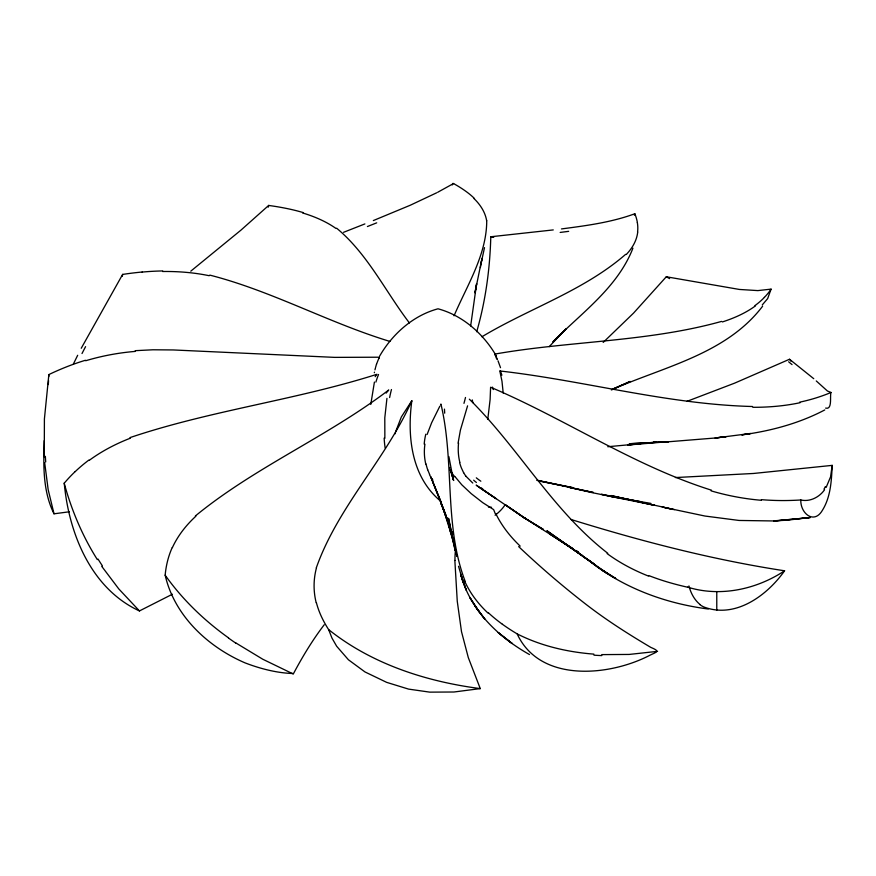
<?xml version="1.0" encoding="UTF-8"?>
<svg xmlns="http://www.w3.org/2000/svg" width="876" height="876" viewBox="0 0 876 876"><rect width="100%" height="100%" fill="white"/><g stroke="black" fill="none" stroke-linecap="round" stroke-linejoin="round"><path stroke-width="1.31" d="M454.852 560.465L457.261 601.275L461.499 631.651L468.31 657.624L480.267 688.602L453.943 692.007L429.766 692.139L408.555 689.105L386.623 682.349L364.974 671.936L348.407 659.759L336.658 646.236L331.993 638.122L328.62 629.581A183.785 126.21 2.4 0 1 321.525 616.824A157.384 108.153 2.2 0 1 316.4 602.721M675.385 477.562L753.546 473.467L832.2 465.375C831.51 480.574 830.722 496.9 822.476 510.182C814.132 524.823 800.314 513.435 800.806 499.977A183.785 102.963 10 0 1 781.983 500.557A157.384 88.498 10.1 0 1 761.364 499.659M553.271 229.917L490.79 236.761C489.947 268.844 485.6 300.862 476.708 331.73M799.602 402.183A157.384 80.034 8.2 0 0 816.585 397.748A183.785 93.152 8.1 0 0 831.006 392.481C829.638 396.335 832.66 409.968 825.63 408.106M832.2 465.375L830.558 476.883L826.156 487.395M44.249 440.617C43.384 465.189 42.727 491.25 54.016 513.807L69.39 511.781M48.76 376.56L48.859 374.578A183.785 112.128 -9.9 0 1 66.061 367.044A157.384 95.714 -10 0 1 85.432 360.266M48.552 380.545L48.311 384.564M395.766 431.397L401.361 416.921L411.829 400.737C407.011 436.642 411.381 477.475 441.427 501.784M370.778 404.449L374.413 382.067M458.071 443.168L460.415 430.094L467.576 405.84M470.664 325.927L476.621 283.671L474.945 292.858L481.997 258.409L480.355 267.574M487.768 419.385L490.111 399.533L490.604 387.236C565.338 418.914 633.578 465.704 711.476 490.188M48.859 374.578L44.402 418.98L44.282 456.922M386.94 398.383L384.794 417.841L384.86 438.339M122.333 276.247L122.684 274.33L81.238 348.265M374.348 372.716L374.468 372.136M395.251 433.751L395.503 432.569M484.505 247.634L481.318 262.34M374.961 369.858L375.377 368.161M375.519 367.602L376.461 364.252M316.313 567.812C337.797 506.865 385.736 459.363 411.829 400.737M378.684 358.569L379.122 357.211L334.676 357.375L173.339 349.951L152.95 349.787L135.211 350.674M268.22 207.163L268.757 205.367L240.955 230.136L190.782 271.166M427.127 434.452L431.638 422.758L439.829 406.212M634.355 215.2L634.87 213.733C611.328 222.427 586.23 225.679 561.472 228.932M454.053 315.798C467.083 285.28 486.717 254.763 486.727 220.719M632.921 248.193C617.591 287.613 581.642 312.765 552.931 341.826L565.885 328.982L549.208 346.655M73.387 364.011L77.668 355.284M440.562 404.778L440.924 404.055C454.797 461.98 443.683 524.746 465.134 581.27M172.189 547.588A157.384 107.759 -3.2 0 0 167.382 561.724A183.785 125.925 -3 0 0 165.17 575.182C174.379 615.708 207.919 646.948 245.116 662.902C260.435 668.804 277.637 673.195 293.548 673.513C302.57 656.551 312.546 640.049 324.219 624.763M379.549 356.247C392.229 334.183 413.078 315.48 438.022 308.801C462.955 315.48 483.804 334.183 496.484 356.247M375.18 376.669L376.932 374.293C295.924 400.069 210.601 410.417 130.009 437.595M824.557 489.783C819.378 497.207 809.895 502.101 800.806 499.977M570.999 519.479C640.991 541.16 712.089 559.709 784.589 570.791C767.015 595.625 735.15 619.135 703.592 606.871A78.665 47.665 -65.2 0 1 699.705 604.528M386.152 393.083L388.736 389.995C327.525 436.664 254.971 467.039 195.37 515.964M762.624 306.195C726.127 354.233 663.669 366.726 611.328 389.93M762.273 304.914L767.672 298.585L771.055 289.135L757.839 290.602L739.421 289.452L666.297 276.761L633.556 313.104L603.181 342.417M625.65 254.347C583.613 290.898 529.115 308.407 481.92 336.767M784.589 570.791C756.579 589.417 720.116 597.322 687.561 587.117M453.604 183.5L437.737 192.249M75.161 471.584A183.785 120.844 -7.5 0 0 64.255 483.18C68.799 533.276 91.016 588.705 139.459 610.933L172.397 594.224M518.658 546.591C539.923 566.739 562.195 585.847 585.332 603.827C598.877 614.317 613.014 624.019 627.501 633.162C635.188 638.024 642.951 642.743 650.769 647.364C660.384 651.415 657.241 651.7 650.178 655.106C609.707 676.36 539.879 683.181 517.158 633.885A183.785 121.633 7.1 0 1 502.408 624.26M824.765 409.935C799.043 423.48 770.497 431.08 741.775 434.89L750.48 433.489L715.09 438.011L670.677 441.592L629.253 443.738L668.826 441.646L627.731 444.997L649.236 442.643M436.763 192.753L410.242 205.247L373.34 220.566M813.749 378.695L789.517 359.259L734.635 383.14L686.97 401.35M830.93 392.437L827.448 391.024L816.268 380.95M612.072 389.557L630.216 381.454L612.236 389.272M364.876 223.927L343.523 232.326M721.583 321.404C647.692 342.045 569.991 340.863 494.852 354.079L495.98 356.959M657.58 651.35L629.121 654.438L601.746 654.613M809.008 517.76L773.705 520.881L786.922 520.202L810.344 517.475L775.03 520.979L739.015 520.453L704.972 516.041L662.212 506.996L672.845 509.46M715.09 438.011L726.116 436.697L717.192 437.748M640.345 443.716L607.791 446.727M642.984 443.409L648.251 442.818M653.529 442.216L656.157 441.92M653.266 442.205L655.949 441.909M752.561 406.508C667.173 404.384 584.292 380.545 499.813 370.964L501.981 381.235L503.207 393.05M593.884 654.131C567.396 652.062 540.93 645.973 517.158 633.885M480.267 688.602C426.119 681.572 371.742 664.03 328.62 629.581M708.257 609.006C664.161 603.323 621.073 587.106 586.559 558.647L598.264 567.462L615.708 578.488L602.655 570.473L606.761 573.068L574.7 550.358L594.202 564.078L582.398 556.063M613.397 497.042L601.44 494.305L640.214 501.598M612.028 496.758L650.934 503.415M493.703 237.341L490.79 236.761M674.356 509.624L610.857 495.542L654.547 505.31L591.924 492.608L569.739 487.516L593.37 492.487L537.043 480.3M538.609 480.946L572.707 487.647L537.174 480.3M209.791 275.108C271.921 290.974 328.675 322.839 389.919 341.421M293.285 674.016L262.811 659.256L235.896 642.973M482.72 488.764L480.727 487.844M666.297 276.761L669.625 278.612M529.487 654.547C498.203 637.016 470.029 609.926 460.688 574.317L466.24 590.03L460.688 574.317M573.517 549.197L522.271 516.577L505.419 504.85L525.742 518.745L543.405 529.498L522.271 516.577L525.742 518.745L476.183 485.14L496.101 498.674L480.179 488.009M575.817 550.61L578.105 552.022M572.488 548.321L549.734 533.9L582.058 555.395L546.876 530.714L586.164 558.658M575.904 550.478L578.182 551.924M228.559 637.892C204.272 620.547 182.438 599.556 165.148 575.182M336.647 228.209C367.591 253.865 385.374 291.423 409.42 322.959M607.747 553.26C552.592 510.609 518.472 447.592 469.35 399.182M472.766 483.037L465.714 476.007M139.459 610.933L118.764 588.891L101.758 566.367M789.517 359.259L790.831 361.12M454.841 476.445L461.772 484.778L471.222 493.659L482.709 502.627L493.626 509.602L495.334 513.84M432.196 479.128L432.93 480.234M97.346 559.611C82.432 536.024 71.482 510.051 64.178 483.158M463.623 472.733L461.411 468.003A81.709 63.083 -42.9 0 1 460.02 463.995L459.626 462.594M494.918 354.189L497.448 359.467M429.645 474.507L427.696 469.711M442.719 507.39L430.784 476.894L438.799 496.572L432.755 481.844M445.774 514.628L440.595 502.43L448.709 523.3M449.125 524.319L439.018 496.933L449.881 527.976L442.862 507.248L455.148 547.226M498.017 360.813L500.514 367.679M450.647 471.102L453.659 480.475L450.801 470.138L453.286 479.763L448.895 456.648M496.32 357.945L496.637 358.93M460.666 574.174L463.152 582.124L458.542 566.29M54.016 513.807L48.18 489.717L44.654 462.539M454.94 545.704L449.18 526.148L456.889 556.337L448.512 518.329L455.071 550.413M425.999 463.962L426.382 465.474A81.928 69.85 3.5 0 0 427.663 469.722M447.318 518.11L450.79 533.068M716.776 591.607L716.776 610.156M505.145 504.74A71.679 41.38 0 0 1 495.126 515.241M500.284 370.8A87.14 70.726 -10.8 0 1 501.882 375.191M376.538 364.274A87.14 70.529 13 0 1 379.396 357.331M375.903 382.1A87.14 66.806 -32.4 0 1 378.531 374.479M389.623 397.562A87.14 47.786 -62.4 0 1 391.462 389.535M385.144 448.008A95.473 65.853 57.5 0 1 384.159 438.11M491.556 507.292A90.173 34.098 35.4 0 1 488.436 507.04M432.021 479.216A51.673 44.906 -6.4 0 1 429.503 474.562M425.747 463.995A73.288 62.01 7.7 0 1 424.926 444.165M424.192 444.121A84.403 71.066 1.1 0 1 425.802 434.211M444.439 409.114A87.14 16.228 82.3 0 1 444.69 413.176M449.935 468.134A95.243 78.336 -32 0 1 449.64 467.434M454.589 476.654A79.234 64.747 -39.2 0 1 450.023 469.821M492.421 387.115A87.14 66.237 34.2 0 1 493.243 389.579M172.375 547.62A145.23 98.813 -4 0 1 195.874 516.205M454.972 560.465A277.714 143.281 1 0 1 455.52 550.194M316.192 602.743A145.23 99.809 1.3 0 1 316.466 567.834M520.191 546.142A277.714 143.587 -1.4 0 1 495.86 513.763M488.009 613.08A145.23 96.951 6.2 0 1 464.773 581.325M502.397 624.26A157.384 104.375 7 0 1 488.49 612.872M480.836 481.209A87.972 46.362 69.2 0 1 476.303 477.825M476.402 482.468A77.592 48.432 85.2 0 1 473.664 480.19M465.758 475.975A51.399 38.818 -50.8 0 1 463.678 472.69M459.878 462.484A73.288 57.181 -39.7 0 1 458.542 443.103M465.495 397.474A79.136 30.616 -78 0 1 463.962 403.365M472.263 399.916A87.14 46.57 63.5 0 1 472.854 402.653M648.689 576.167A145.23 90.896 9.3 0 1 607.123 553.588M649.072 575.685A157.384 97.291 9.7 0 0 668.574 582.321A183.785 113.245 9.8 0 0 687.54 587.194M699.825 604.341A70.868 43.11 -62.2 0 1 688.941 585.945M761.43 500.295A145.23 83.034 10 0 1 711.104 490.856M162.564 271.505A145.23 78.895 -9.5 0 1 209.211 275.721M142.131 272.086A157.384 86.823 -9.9 0 1 162.739 270.947M122.695 274.418A183.785 101.78 -9.9 0 1 142.142 272.02M85.684 360.748A145.23 86.998 -10 0 1 135.156 351.418M89.253 460.338A145.23 94.192 -8.1 0 1 130.436 438.164M75.216 471.606A157.384 103.258 -7.7 0 1 88.848 460.097M637.706 232.096A145.23 66.171 1.1 0 1 626.296 254.478M637.334 222.581A157.384 71.317 0.4 0 1 637.564 232.085M634.826 213.733A183.785 83.286 0.3 0 1 637.378 222.581M474.058 198.622A145.23 67.134 -3.3 0 1 486.651 220.719M474.485 198.513A157.384 73.047 -4 0 0 464.641 190.453A183.785 85.498 -4.1 0 0 453.494 183.544M452.936 183.358A70.814 55.735 -4.9 0 1 452.279 184.935M302.581 212.945A145.23 71.722 -7 0 1 336.001 228.472M303.118 212.561A157.384 78.654 -7.7 0 0 285.937 208.335A183.785 92.166 -7.8 0 0 268.68 205.455M755.517 305.812A145.23 69.073 5.3 0 1 722.393 321.93M764.387 297.402A157.384 73.836 4.7 0 1 754.926 305.604M771.088 289.146A183.785 86.045 4.6 0 1 764.376 297.402M800.127 402.697A145.23 75.15 8.5 0 1 752.845 407.296M45.705 461.948A327.536 207.229 -58.6 0 1 45.366 456.341M788.641 361.81A326.485 14.323 35.6 0 1 792.035 364.602M601.845 655.587A326.485 269.764 62.6 0 1 593.961 655.171M825.378 486.563A326.485 99.59 48.8 0 1 823.977 489.158M82.005 353.532A326.485 113.442 -50.4 0 1 85.563 346.655M102.382 565.83A326.485 279.017 -62.6 0 1 98.024 559.063M568.666 231.341A326.485 63.379 -1.5 0 1 560.169 232.425M376.702 222.843A326.485 38.007 -21.2 0 1 367.416 226.534M235.797 643.126A326.485 319.028 -44.2 0 1 228.461 638.024M512.121 643.477L498.28 632.625L512.121 643.477M484.746 619.069L474.639 605.458L484.746 619.069M474.266 604.32L470.04 597.826L479.117 611.82L474.266 604.32M453.275 534.25L452.235 531.765L453.275 534.25"/></g></svg>
